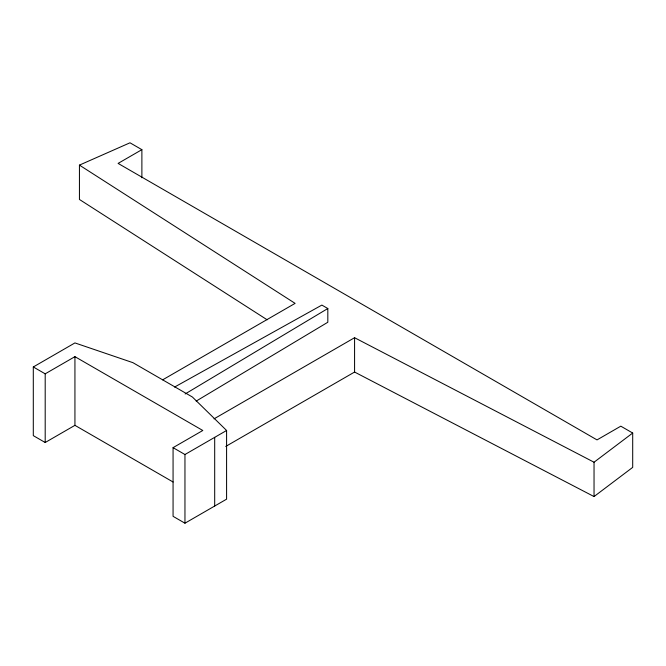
<?xml version="1.0" encoding="UTF-8"?>
<svg xmlns="http://www.w3.org/2000/svg" width="666" height="666" viewBox="0 0 666 666"><rect width="100%" height="100%" fill="white"/><g stroke="black" fill="none" stroke-linecap="round" stroke-linejoin="round"><path stroke-width="1" d="M225.732 446.436L354.578 372.044L594.039 496.561L594.039 462.221L632.7 433.033L620.804 426.173L597.019 439.901L118.098 163.403L141.883 149.667L141.883 177.764M594.039 496.561L632.7 467.374L632.7 433.033M185.14 393.972L327.822 308.525L321.869 305.086L174.584 387.063M196.179 401.099L327.822 322.252L327.822 308.525M33.3 366.966L74.933 342.923L132.917 362.67L192.391 397.011L226.59 430.486L226.59 499.167L184.957 523.201L173.068 516.333L173.068 447.652L202.805 430.486L74.933 356.66L45.196 373.834L33.3 366.966L33.3 435.639L45.196 442.507L74.933 425.341L173.085 482.009M162.654 379.845L295.105 303.371L79.437 165.118L79.437 199.459L267.166 319.797M214.019 418.864L354.578 337.712L594.039 462.221M173.068 447.652L184.957 454.52L226.59 430.486M79.437 165.118L129.995 142.799L141.883 149.667M354.578 337.712L354.578 372.044M214.693 437.354L214.693 506.027M184.957 454.52L184.957 523.201M74.933 356.66L74.933 425.341M45.196 373.834L45.196 442.507"/></g></svg>
